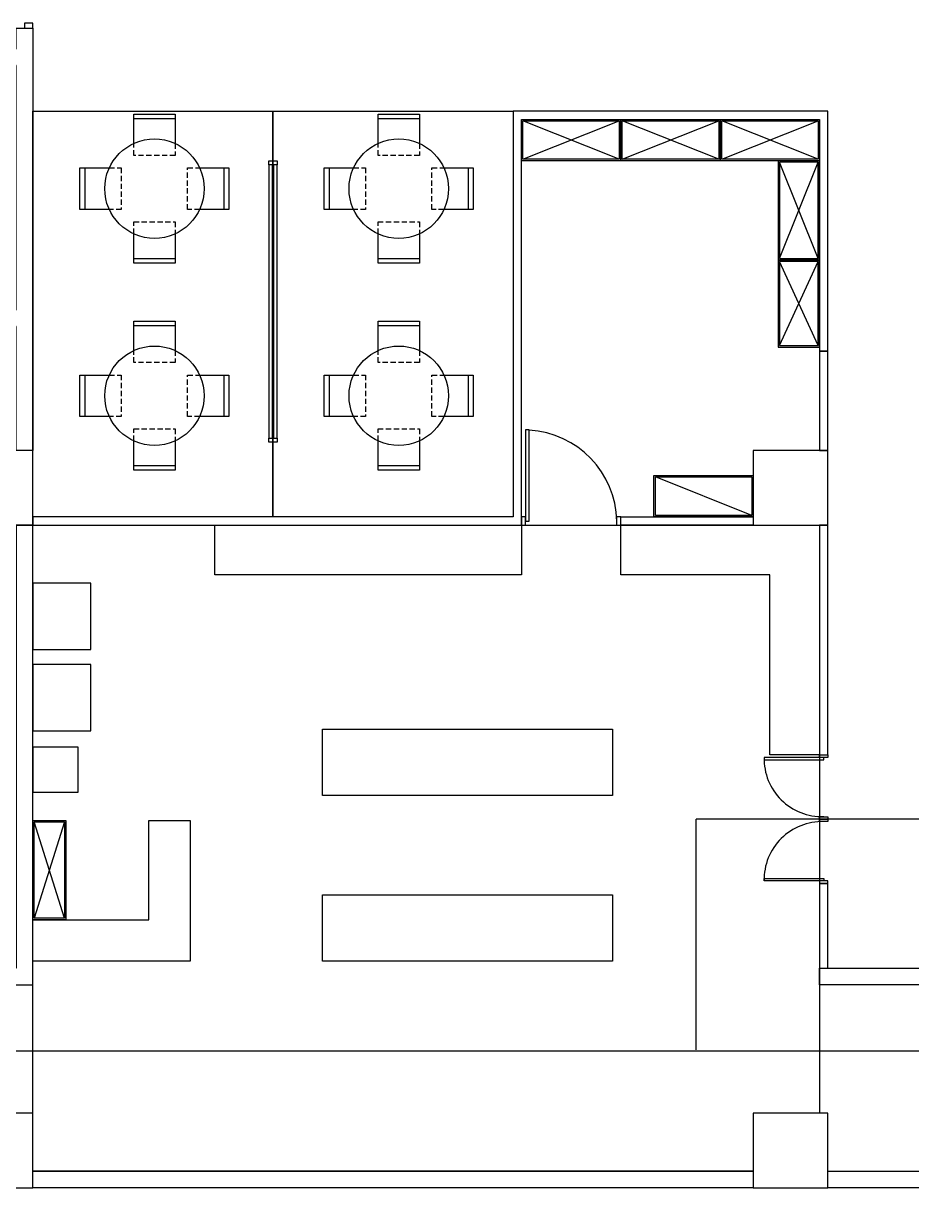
# Model space of a CAD drawing. Header units: centimetres. Extents: x -586 to 10005, y 1793 to 5385.
# Drawn here: x 6213 to 7286, y 2010 to 3416 of the extents above; entities that cross this region are included whole.
import ezdxf

# ---------------------------------------------------------------- set-up
doc = ezdxf.new("R2010")
doc.units = ezdxf.units.CM
doc.header["$MEASUREMENT"] = 0
doc.linetypes.add('DASHED2', pattern=[9.525, 6.35, -3.175])
for name, color, linetype in [('Doors', 4, 'Continuous'), ('Furnitures', 7, 'Continuous'), ('Meeting rooms', 1, 'Continuous'), ('Path', 3, 'Continuous'), ('Supermarket', 7, 'Continuous'), ('Walls', 6, 'Continuous')]:
    doc.layers.add(name, color=color, linetype=linetype)

msp = doc.modelspace()

# ---------------------------------------------------------------- linework, layer by layer
at = {"layer": 'Doors'}
for points in [[(6214.5, 3409.8), (6224.5, 3409.8), (6224.5, 3415.8), (6214.5, 3415.8)], [(6819.5, 2924.8), (6819.5, 2814.8), (6823.9, 2814.8), (6823.9, 2924.8)], [(6814.5, 2819.8), (6814.5, 2809.8), (6819.5, 2809.8), (6819.5, 2819.8)], [(6929.5, 2819.8), (6929.5, 2809.8), (6934.5, 2809.8), (6934.5, 2819.8)], [(7184.5, 2529.3), (7174.5, 2529.3), (7174.5, 2532.3), (7184.5, 2532.3), (7184.5, 2529.3)], [(7179.5, 2529.3), (7107.5, 2529.3), (7107.5, 2526.3), (7179.5, 2526.3)], [(7184.5, 2454.8), (7174.5, 2454.8), (7174.5, 2457.8), (7184.5, 2457.8), (7184.5, 2454.8)], [(7184.5, 2451.8), (7174.5, 2451.8), (7174.5, 2454.8), (7184.5, 2454.8), (7184.5, 2451.8)], [(7179.5, 2380.3), (7107.5, 2380.3), (7107.5, 2383.3), (7179.5, 2383.3)], [(7184.5, 2380.3), (7174.5, 2380.3), (7174.5, 2377.3), (7184.5, 2377.3), (7184.5, 2380.3)]]:
    msp.add_lwpolyline(points, close=True, dxfattribs=at)
for centre, radius, start, end in [((6817.3, 2812.5), 112.3, 1.1538, 86.6044), ((7177.5, 2527.8), 70, 178.7725, 271.6348), ((7177.5, 2381.8), 70, 88.3652, 181.2275)]:
    msp.add_arc(centre, radius, start, end, dxfattribs=at)
at = {"layer": 'Furnitures', "linetype": 'ByBlock'}
for points in [[(6346.4, 3270.6), (6346.4, 3306.1), (6396.4, 3306.1), (6396.4, 3270.6)], [(6641.4, 3270.6), (6641.4, 3306.1), (6691.4, 3306.1), (6691.4, 3270.6)], [(6396.4, 3300.3), (6346.4, 3300.3)], [(6691.4, 3300.3), (6641.4, 3300.3)], [(6316.9, 3191.1), (6281.4, 3191.1), (6281.4, 3241.1), (6316.9, 3241.1)], [(6287.2, 3241.1), (6287.2, 3191.1)], [(6426, 3241.1), (6461.4, 3241.1), (6461.4, 3191.1), (6426, 3191.1)], [(6455.6, 3191.1), (6455.6, 3241.1)], [(6611.9, 3191.1), (6576.4, 3191.1), (6576.4, 3241.1), (6611.9, 3241.1)], [(6582.2, 3241.1), (6582.2, 3191.1)], [(6720.9, 3241.1), (6756.4, 3241.1), (6756.4, 3191.1), (6720.9, 3191.1)], [(6750.6, 3191.1), (6750.6, 3241.1)], [(6396.4, 3161.6), (6396.4, 3126.1), (6346.4, 3126.1), (6346.4, 3161.6)], [(6691.4, 3161.6), (6691.4, 3126.1), (6641.4, 3126.1), (6641.4, 3161.6)], [(6346.4, 3131.9), (6396.4, 3131.9)], [(6641.4, 3131.9), (6691.4, 3131.9)], [(6346.4, 3020.6), (6346.4, 3056.1), (6396.4, 3056.1), (6396.4, 3020.6)], [(6641.4, 3020.6), (6641.4, 3056.1), (6691.4, 3056.1), (6691.4, 3020.6)], [(6396.4, 3050.3), (6346.4, 3050.3)], [(6691.4, 3050.3), (6641.4, 3050.3)], [(6316.9, 2941.1), (6281.4, 2941.1), (6281.4, 2991.1), (6316.9, 2991.1)], [(6287.2, 2991.1), (6287.2, 2941.1)], [(6426, 2991.1), (6461.4, 2991.1), (6461.4, 2941.1), (6426, 2941.1)], [(6455.6, 2941.1), (6455.6, 2991.1)], [(6611.9, 2941.1), (6576.4, 2941.1), (6576.4, 2991.1), (6611.9, 2991.1)], [(6582.2, 2991.1), (6582.2, 2941.1)], [(6720.9, 2991.1), (6756.4, 2991.1), (6756.4, 2941.1), (6720.9, 2941.1)], [(6750.6, 2941.1), (6750.6, 2991.1)], [(6396.4, 2911.6), (6396.4, 2876.1), (6346.4, 2876.1), (6346.4, 2911.6)], [(6691.4, 2911.6), (6691.4, 2876.1), (6641.4, 2876.1), (6641.4, 2911.6)], [(6346.4, 2881.9), (6396.4, 2881.9)], [(6641.4, 2881.9), (6691.4, 2881.9)]]:
    msp.add_lwpolyline(points, dxfattribs=at)
at = {"layer": 'Furnitures'}
for points in [[(6814.5, 3249.8), (6814.5, 3299.8), (6934.5, 3299.8), (6934.5, 3249.8)], [(6816.3, 3251.6), (6816.3, 3298), (6932.7, 3298), (6932.7, 3251.6)], [(6934.5, 3249.8), (6934.5, 3299.8), (7054.5, 3299.8), (7054.5, 3249.8)], [(6936.3, 3251.6), (6936.3, 3298), (7052.7, 3298), (7052.7, 3251.6)], [(7054.5, 3249.8), (7054.5, 3299.8), (7174.5, 3299.8), (7174.5, 3249.8)], [(7056.3, 3251.6), (7056.3, 3298), (7172.7, 3298), (7172.7, 3251.6)], [(6519.5, 3244.8), (6509.5, 3244.8), (6509.5, 3249.8), (6519.5, 3249.8)], [(7174.5, 3249.8), (7124.5, 3249.8), (7124.5, 3129.8), (7174.5, 3129.8)], [(7172.7, 3248), (7126.3, 3248), (7126.3, 3131.6), (7172.7, 3131.6)], [(6509.5, 3244.8), (6509.5, 2914.8), (6519.5, 2914.8), (6519.5, 3244.8)], [(6515.5, 3244.8), (6513.5, 3244.8), (6513.5, 2914.8), (6515.5, 2914.8)], [(7174.5, 3129.8), (7124.5, 3129.8), (7124.5, 3024.8), (7174.5, 3024.8)], [(7172.7, 3128), (7126.3, 3128), (7126.3, 3026.6), (7172.7, 3026.6)], [(6519.5, 2909.8), (6509.5, 2909.8), (6509.5, 2914.8), (6519.5, 2914.8)], [(6974.5, 2819.8), (6974.5, 2869.8), (7094.5, 2869.8), (7094.5, 2819.8)], [(6976.3, 2821.6), (6976.3, 2868), (7092.7, 2868), (7092.7, 2821.6)], [(6814.5, 2809.8), (6814.5, 2749.8), (6444.5, 2749.8), (6444.5, 2809.8)], [(7114.5, 2532.3), (7114.5, 2749.8), (6934.5, 2749.8), (6934.5, 2809.8), (7174.5, 2809.8), (7174.5, 2532.3)], [(6294.5, 2739.8), (6224.5, 2739.8), (6224.5, 2659.8), (6294.5, 2659.8)], [(6294.5, 2641.6), (6224.5, 2641.6), (6224.5, 2561.6), (6294.5, 2561.6)], [(6574.5, 2563.3), (6924.5, 2563.3), (6924.5, 2483.3), (6574.5, 2483.3)], [(6279.1, 2541.7), (6224.5, 2541.7), (6224.5, 2487.5), (6279.1, 2487.5)], [(6224.5, 2453.3), (6264.5, 2453.3), (6264.5, 2333.3), (6224.5, 2333.3)], [(6224.5, 2333.3), (6264.5, 2333.3), (6364.5, 2333.3), (6364.5, 2453.3), (6414.5, 2453.3), (6414.5, 2333.3), (6414.5, 2283.3), (6224.5, 2283.3)], [(6226.3, 2451.5), (6262.7, 2451.5), (6262.7, 2335.1), (6226.3, 2335.1)], [(6574.5, 2363.3), (6924.5, 2363.3), (6924.5, 2283.3), (6574.5, 2283.3)]]:
    msp.add_lwpolyline(points, close=True, dxfattribs=at)
for points in [[(6816.3, 3251.6), (6932.7, 3298)], [(6932.7, 3251.6), (6816.3, 3298)], [(6936.3, 3251.6), (7052.7, 3298)], [(7052.7, 3251.6), (6936.3, 3298)], [(7056.3, 3251.6), (7172.7, 3298)], [(7172.7, 3251.6), (7056.3, 3298)], [(7172.7, 3131.6), (7126.3, 3248)], [(7126.3, 3131.6), (7172.7, 3248)], [(7172.7, 3026.6), (7126.3, 3128)], [(7126.3, 3026.6), (7172.7, 3128)], [(7092.7, 2821.6), (6976.3, 2868)], [(6262.7, 2335.1), (6226.3, 2451.5)], [(6262.7, 2451.5), (6226.3, 2335.1)]]:
    msp.add_lwpolyline(points, dxfattribs=at)
at = {"layer": 'Furnitures', "linetype": 'DASHED2'}
for points in [[(6396.4, 3270.6), (6396.4, 3256.1), (6346.4, 3256.1), (6346.4, 3270.6)], [(6691.4, 3270.6), (6691.4, 3256.1), (6641.4, 3256.1), (6641.4, 3270.6)], [(6316.9, 3241.1), (6331.4, 3241.1), (6331.4, 3191.1), (6316.9, 3191.1)], [(6426, 3191.1), (6411.4, 3191.1), (6411.4, 3241.1), (6426, 3241.1)], [(6611.9, 3241.1), (6626.4, 3241.1), (6626.4, 3191.1), (6611.9, 3191.1)], [(6720.9, 3191.1), (6706.4, 3191.1), (6706.4, 3241.1), (6720.9, 3241.1)], [(6346.4, 3161.6), (6346.4, 3176.1), (6396.4, 3176.1), (6396.4, 3161.6)], [(6641.4, 3161.6), (6641.4, 3176.1), (6691.4, 3176.1), (6691.4, 3161.6)], [(6396.4, 3020.6), (6396.4, 3006.1), (6346.4, 3006.1), (6346.4, 3020.6)], [(6691.4, 3020.6), (6691.4, 3006.1), (6641.4, 3006.1), (6641.4, 3020.6)], [(6316.9, 2991.1), (6331.4, 2991.1), (6331.4, 2941.1), (6316.9, 2941.1)], [(6426, 2941.1), (6411.4, 2941.1), (6411.4, 2991.1), (6426, 2991.1)], [(6611.9, 2991.1), (6626.4, 2991.1), (6626.4, 2941.1), (6611.9, 2941.1)], [(6720.9, 2941.1), (6706.4, 2941.1), (6706.4, 2991.1), (6720.9, 2991.1)], [(6346.4, 2911.6), (6346.4, 2926.1), (6396.4, 2926.1), (6396.4, 2911.6)], [(6641.4, 2911.6), (6641.4, 2926.1), (6691.4, 2926.1), (6691.4, 2911.6)]]:
    msp.add_lwpolyline(points, dxfattribs=at)
at = {"layer": 'Furnitures'}
for centre in [(6371.4, 3216.1), (6666.4, 3216.1), (6371.4, 2966.1), (6666.4, 2966.1)]:
    msp.add_circle(centre, 60, dxfattribs=at)
at = {"layer": 'Meeting rooms'}
for points in [[(6514.5, 2819.8), (6224.5, 2819.8), (6224.5, 2899.8), (6224.5, 3309.8), (6514.5, 3309.8)], [(6804.5, 2819.8), (6514.5, 2819.8), (6514.5, 2899.8), (6514.5, 3309.8), (6804.5, 3309.8)]]:
    msp.add_lwpolyline(points, close=True, dxfattribs=at)
at = {"layer": 'Path'}
for p, q in [((7025.5, 2176.3), (7025.6, 2454.8)), ((9857, 2454.8), (7025.6, 2454.8)), ((9857, 2174.8), (4789.5, 2174.8))]:
    msp.add_line(p, q, dxfattribs=at)
at = {"layer": 'Supermarket'}
msp.add_lwpolyline([(6224.5, 2029.8), (6224.5, 2809.8), (7174.5, 2809.8), (7174.5, 2099.8), (7094.5, 2099.8), (7094.5, 2029.8)], close=True, dxfattribs=at)
at = {"layer": 'Walls'}
for points in [[(5739.5, 3384.8), (6204.5, 3384.8), (6204.5, 3409.8), (6224.5, 3409.8), (6224.5, 2899.8), (6204.5, 2899.8), (6204.5, 3049.8), (5739.5, 3049.8), (5739.5, 3129.8), (5759.5, 3129.8), (5759.5, 3069.8), (6204.5, 3069.8), (6204.5, 3364.8), (5739.5, 3364.8)], [(7174.5, 3019.8), (7184.5, 3019.8), (7184.5, 3309.8), (6804.5, 3309.8), (6804.5, 2819.8), (6224.5, 2819.8), (6224.5, 2809.8), (6814.5, 2809.8), (6814.5, 3299.8), (7174.5, 3299.8)], [(7184.5, 3019.8), (7174.5, 3019.8), (7174.5, 2899.8), (7184.5, 2899.8)], [(6204.5, 2274.8), (5969.5, 2274.8), (5969.5, 2479.8), (5759.5, 2479.8), (5759.5, 2929.8), (5739.5, 2929.8), (5739.5, 2829.8), (5614.5, 2829.8), (5614.5, 2809.8), (5739.5, 2809.8), (5739.5, 2569.8), (5639.5, 2569.8), (5639.5, 2274.8), (5194.5, 2274.8), (5194.5, 2809.8), (5174.5, 2809.8), (5174.5, 2254.8), (5949.5, 2254.8), (6224.5, 2254.8), (6224.5, 2809.8), (6204.5, 2809.8)], [(6224.5, 2899.8), (6134.5, 2899.8), (6134.5, 2809.8), (6224.5, 2809.8)], [(7094.5, 2809.8), (7184.5, 2809.8), (7184.5, 2899.8), (7094.5, 2899.8)], [(7094.5, 2809.8), (6934.5, 2809.8), (6934.5, 2819.8), (7094.5, 2819.8)], [(7184.5, 2809.8), (7174.5, 2809.8), (7174.5, 2532.3), (7184.5, 2532.3)], [(7184.5, 2377.3), (7174.5, 2377.3), (7174.5, 2274.8), (7184.5, 2274.8)], [(8814.5, 2344.8), (8814.5, 2254.8), (7174.5, 2254.8), (7174.5, 2274.8), (8794.5, 2274.8), (8794.5, 2344.8)], [(6224.5, 2099.8), (6134.5, 2099.8), (6134.5, 2009.8), (6224.5, 2009.8)], [(7184.5, 2099.8), (7094.5, 2099.8), (7094.5, 2009.8), (7184.5, 2009.8)], [(6224.5, 2009.8), (6224.5, 2029.8), (7094.5, 2029.8), (7094.5, 2009.8)], [(7184.5, 2009.8), (7184.5, 2029.8), (8054.5, 2029.8), (8054.5, 2009.8)]]:
    msp.add_lwpolyline(points, close=True, dxfattribs=at)

doc.saveas('drawing.dxf')
